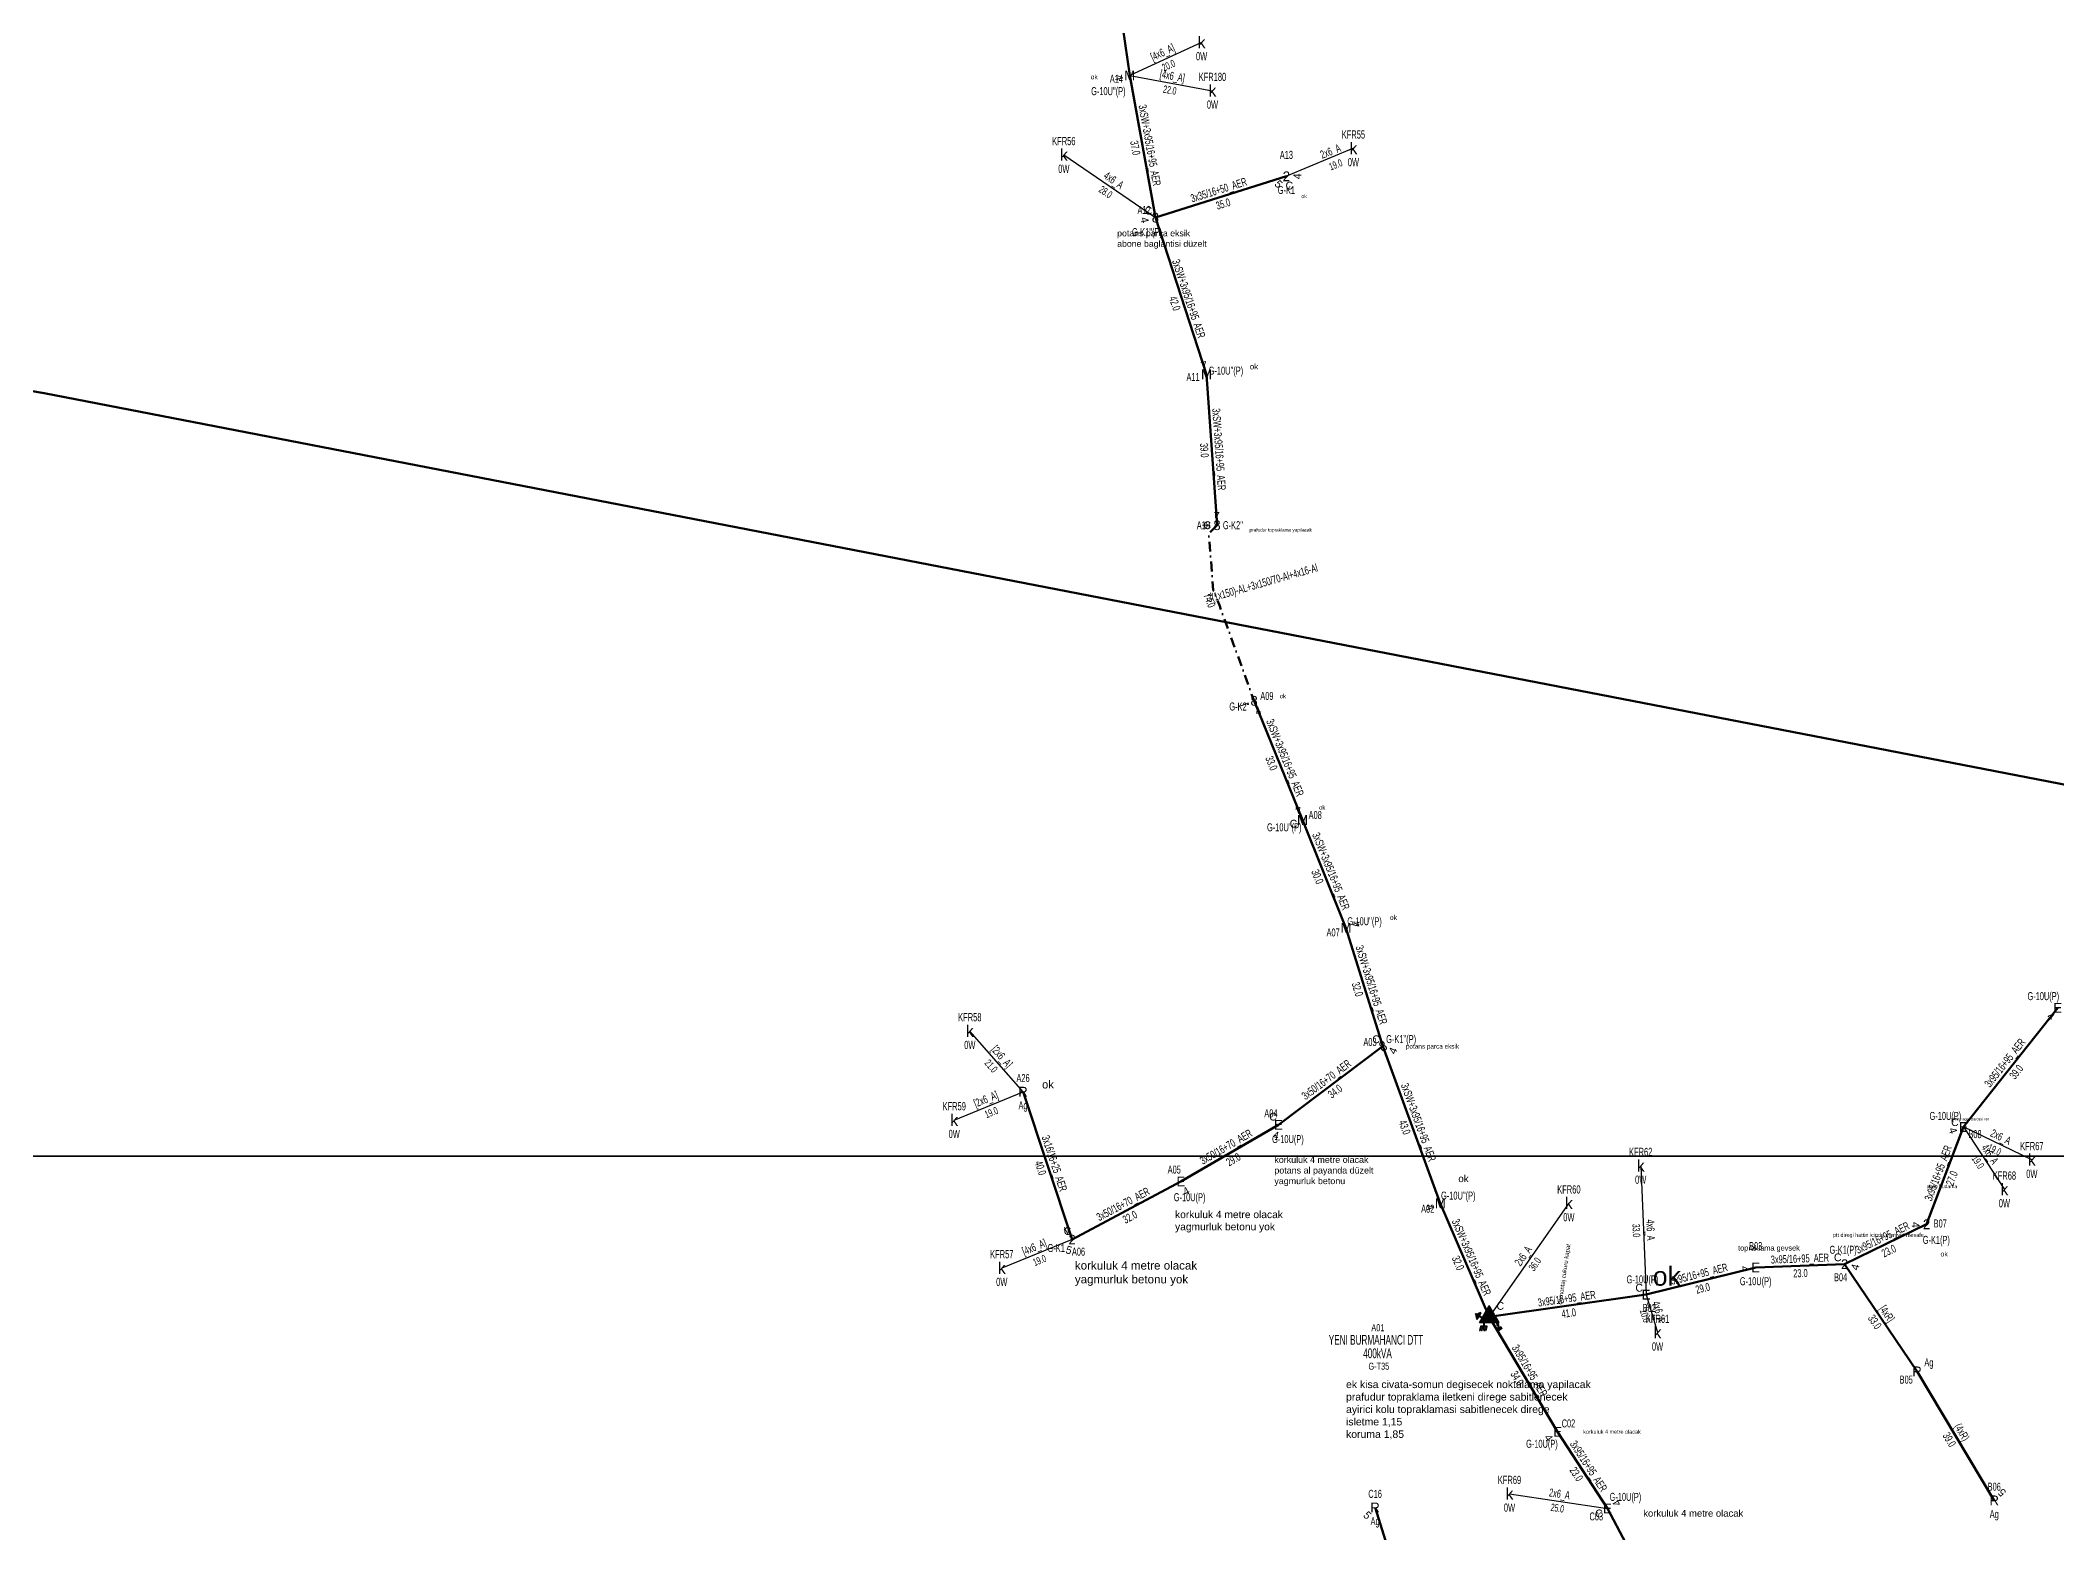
# Model space of a CAD drawing. Header units: millimetres. Extents: x 593538 to 596486, y 4087277 to 4091598.
# Drawn here: x 595250 to 595766, y 4089341 to 4089723 of the extents above; entities that cross this region are included whole.
import ezdxf
from ezdxf.enums import TextEntityAlignment as Align

# ---------------------------------------------------------------- set-up
doc = ezdxf.new("R2010")
doc.units = ezdxf.units.MM
doc.linetypes.add('DASHDOT', pattern=[5, 2.5, -1.25, 0, -1.25])
doc.layers.add('ANTET', color=250, linetype='Continuous')
for name, color, linetype, lineweight in [('DIREK_AG_MEVCUT', 120, 'Continuous', 25), ('DIREK_AG_YENI', 108, 'Continuous', 25), ('DIREK_OG_YENI', 10, 'Continuous', 25), ('HAT_ABONE_HAVAI_BYSK', 30, 'Continuous', 30), ('HAT_ABONE_HAVAI_YENI', 30, 'Continuous', 30), ('HAT_AG_HAVAI_BYSK', 3, 'Continuous', 50), ('HAT_AG_HAVAI_MEVCUT', 126, 'Continuous', 50), ('HAT_AG_HAVAI_YENI', 3, 'Continuous', 50), ('HAT_OG_HAVAI_YENI', 1, 'Continuous', 70), ('HAT_OG_YERALTI_YENI', 1, 'DASHDOT', 70), ('KOFRE_ABONE_MEVCUT', 6, 'Continuous', 25), ('KULLANICI', 1, 'Continuous', 25), ('Remarks', 1, 'Continuous', 25), ('TRAFO_TADILAT_BYSK', 5, 'Continuous', 30), ('TRAFO_YENI', 5, 'Continuous', 30)]:
    doc.layers.add(name, color=color, linetype=linetype, lineweight=lineweight)
doc.styles.add('Direk', font='B_CAD')
doc.styles.add('New TextStyle_0', font='ARIALUNI.ttf')
doc.styles.get("Standard").update_dxf_attribs({"font": 'Arial'})

# ---------------------------------------------------------------- blocks, each defined once
blk = doc.blocks.new('YENI_DIREK')
h = blk.add_hatch(color=32)
h.paths.add_polyline_path([(-3.28, -0.5), (-3.07, -0.63), (-2.64, 0.1), (-1.87, -0.35), (-1.77, -0.17), (-2.54, 0.28), (-2.11, 1.01), (-2.33, 1.14)])
h.paths.add_polyline_path([(-3.42, -0.17), (-3.29, -0.25), (-2.57, 0.98), (-2.7, 1.06)])
h.paths.add_polyline_path([(-3.5, 0.29), (-3.37, 0.22), (-3.01, 0.82), (-3.14, 0.9)])
h.paths.add_polyline_path([(-3.41, 0.73), (-3.54, 0.81), (-3.62, 0.68), (-3.49, 0.61)])
h.paths.add_polyline_path([(-1.26, -1.44), (-1.46, -1.44), (-1.47, -2.34), (-2.22, -2.34), (-2.48, -3.47), (-2.38, -3.47), (-2.17, -2.54), (-1.87, -2.54), (-2.08, -3.47), (-1.98, -3.47), (-1.77, -2.54), (-1.47, -2.54), (-1.68, -3.48), (-1.58, -3.48), (-1.37, -2.54), (-1.07, -2.54), (-1.28, -3.48), (-1.18, -3.48), (-0.97, -2.54), (-0.67, -2.55), (-0.88, -3.48), (-0.78, -3.48), (-0.52, -2.35), (-1.27, -2.34)])
at = {"layer": 'TRAFO_YENI'}
for points in [[(2.31, -1.57), (2.08, -1.92), (2.04, -1.44), (1.9, -1.44), (1.98, -2.32), (2.21, -1.96), (2.27, -2.67), (2.06, -2.67), (2.36, -2.87), (2.36, -2.86), (2.6, -2.49), (2.41, -2.63)], [(2.31, -1.57), (2.08, -1.92), (2.04, -1.44), (1.9, -1.44), (1.98, -2.32), (2.21, -1.96), (2.27, -2.67), (2.06, -2.67), (2.36, -2.87), (1.94, -3.19), (2.16, -3.79), (2.22, -3.74), (2.04, -3.26), (2.22, -3.13), (2.4, -3.6), (2.46, -3.56), (2.28, -3.08), (2.46, -2.94), (2.64, -3.42), (2.69, -3.38), (2.51, -2.9), (2.69, -2.76), (2.87, -3.24), (2.93, -3.2), (2.75, -2.72), (2.93, -2.58), (3.11, -3.06), (3.17, -3.01), (2.95, -2.42), (2.36, -2.86), (2.6, -2.49), (2.41, -2.63)], [(2.93, -2.58), (3.11, -3.06), (3.17, -3.01), (2.95, -2.42), (2.36, -2.86), (2.6, -2.49), (2.41, -2.63), (2.31, -1.57), (2.08, -1.92), (2.04, -1.44), (1.9, -1.44), (1.98, -2.32), (2.21, -1.96), (2.27, -2.67), (2.06, -2.67), (2.36, -2.87), (1.94, -3.19), (2.16, -3.79), (2.22, -3.74), (2.04, -3.26), (2.22, -3.13), (2.4, -3.6), (2.46, -3.56), (2.28, -3.08), (2.46, -2.94), (2.64, -3.42), (2.69, -3.38), (2.51, -2.9), (2.69, -2.76), (2.87, -3.24), (2.93, -3.2), (2.75, -2.72)]]:
    blk.add_hatch(color=32, dxfattribs=at).paths.add_polyline_path(points)
at = {"layer": 'TRAFO_TADILAT_BYSK', "color": 32, "flags": 128}
for points in [[(-3.49, 0.61), (-3.41, 0.73), (-3.54, 0.81), (-3.62, 0.68), (-3.49, 0.61)], [(-3.37, 0.22), (-3.01, 0.82), (-3.14, 0.9), (-3.5, 0.29), (-3.37, 0.22)], [(-3.29, -0.25), (-2.57, 0.98), (-2.7, 1.06), (-3.42, -0.17), (-3.29, -0.25)], [(-1.77, -0.17), (-2.54, 0.28), (-2.11, 1.01), (-2.33, 1.14), (-3.28, -0.5), (-3.07, -0.63), (-2.64, 0.1), (-1.87, -0.35), (-1.77, -0.17)], [(-1.26, -1.44), (-1.46, -1.44), (-1.47, -2.34), (-2.22, -2.34), (-2.48, -3.47), (-2.38, -3.47), (-2.17, -2.54), (-1.87, -2.54), (-2.08, -3.47), (-1.98, -3.47), (-1.77, -2.54), (-1.47, -2.54), (-1.68, -3.48), (-1.58, -3.48), (-1.37, -2.54), (-1.07, -2.54), (-1.28, -3.48), (-1.18, -3.48), (-0.97, -2.54), (-0.67, -2.55), (-0.88, -3.48), (-0.78, -3.48), (-0.52, -2.35), (-1.27, -2.34), (-1.26, -1.44)]]:
    blk.add_lwpolyline(points, dxfattribs=at)
at = {"layer": 'TRAFO_YENI', "linetype": 'Continuous'}
for p, q in [((-2.5, -1.44), (0, 2.89)), ((2.5, -1.44), (0, 2.89)), ((-2.5, -1.44), (2.5, -1.44))]:
    blk.add_line(p, q, dxfattribs=at)
at = {"layer": 'TRAFO_YENI', "color": 32, "flags": 128}
blk.add_lwpolyline([(1.9, -1.44), (2.04, -1.44), (2.08, -1.92), (2.31, -1.57), (2.41, -2.63), (2.6, -2.49), (2.36, -2.86), (2.95, -2.42), (3.17, -3.01), (3.11, -3.06), (2.93, -2.58), (2.75, -2.72), (2.93, -3.2), (2.87, -3.24), (2.69, -2.76), (2.51, -2.9), (2.69, -3.38), (2.64, -3.42), (2.46, -2.94), (2.28, -3.08), (2.46, -3.56), (2.4, -3.6), (2.22, -3.13), (2.04, -3.26), (2.22, -3.74), (2.16, -3.79), (1.94, -3.19), (2.36, -2.87), (2.06, -2.67), (2.27, -2.67), (2.21, -1.96), (1.98, -2.32), (1.9, -1.44)], dxfattribs=at)
at = {"layer": 'TRAFO_YENI', "linetype": 'Continuous'}
for points in [[(-2.5, -1.44), (0, -1.44), (0, 2.89)], [(0, -1.44), (0, 2.89), (2.5, -1.44)]]:
    blk.add_solid(points, dxfattribs=at)

msp = doc.modelspace()

# ---------------------------------------------------------------- linework, layer by layer
at = {"layer": 'ANTET', "flags": 128}
for points in [[(593952.5, 4089437.5), (593952.5, 4090517.5), (596292.5, 4090517.5), (596292.5, 4089437.5), (593952.5, 4089437.5)], [(593537.5, 4088357.5), (593537.5, 4089437.5), (596057.5, 4089437.5), (596057.5, 4088357.5), (593537.5, 4088357.5)]]:
    msp.add_lwpolyline(points, close=True, dxfattribs=at)
at = {"layer": 'HAT_ABONE_HAVAI_BYSK'}
for p, q in [((595547.12, 4089722.88), (595528.69, 4089714.39)), ((595528.69, 4089714.39), (595549.9, 4089710.49)), ((595501.37, 4089454.01), (595487.73, 4089469.55)), ((595483.74, 4089446.73), (595501.37, 4089454.01)), ((595513.94, 4089416.12), (595495.92, 4089408.83))]:
    msp.add_line(p, q, dxfattribs=at)
at = {"layer": 'HAT_ABONE_HAVAI_YENI'}
for p, q in [((595511.82, 4089694.04), (595535.28, 4089677.99)), ((595586.02, 4089695.73), (595568.85, 4089688.56)), ((595759.85, 4089436.53), (595742.31, 4089444.97)), ((595742.31, 4089444.97), (595752.82, 4089428.98)), ((595659.63, 4089435.03), (595661.01, 4089402.01)), ((595641.23, 4089425.42), (595620.84, 4089396.3)), ((595661.01, 4089402.01), (595663.95, 4089392.28)), ((595626.01, 4089350.99), (595651.1, 4089347.22))]:
    msp.add_line(p, q, dxfattribs=at)
at = {"layer": 'HAT_AG_HAVAI_BYSK'}
msp.add_line((595730.45, 4089382.35), (595711.88, 4089409.81), dxfattribs=at)
at = {"layer": 'HAT_AG_HAVAI_MEVCUT'}
for p, q in [((595730.45, 4089382.35), (595750.22, 4089349.3)), ((595601.38, 4089316.08), (595591.58, 4089347.47))]:
    msp.add_line(p, q, dxfattribs=at)
at = {"layer": 'HAT_AG_HAVAI_YENI'}
for p, q in [((595568.85, 4089688.56), (595535.28, 4089677.99)), ((595766.48, 4089475.51), (595742.31, 4089444.97)), ((595566.8, 4089445.54), (595593.6, 4089465.67)), ((595501.37, 4089454.01), (595513.94, 4089416.12)), ((595566.8, 4089445.54), (595541.81, 4089430.99)), ((595742.31, 4089444.97), (595732.88, 4089420.03)), ((595541.81, 4089430.99), (595513.94, 4089416.12)), ((595732.88, 4089420.03), (595711.88, 4089409.81)), ((595661.01, 4089402.01), (595689.09, 4089408.96)), ((595689.09, 4089408.96), (595711.88, 4089409.81)), ((595661.01, 4089402.01), (595620.84, 4089396.3)), ((595638.35, 4089366.89), (595620.84, 4089396.3)), ((595638.35, 4089366.89), (595651.1, 4089347.22)), ((595665.98, 4089319.34), (595651.1, 4089347.22))]:
    msp.add_line(p, q, dxfattribs=at)
at = {"layer": 'HAT_OG_HAVAI_YENI'}
for p, q in [((595528.69, 4089714.39), (595523.53, 4089750.12)), ((595535.28, 4089677.99), (595528.69, 4089714.39)), ((595548.37, 4089637.81), (595535.28, 4089677.99)), ((595551.07, 4089599.16), (595548.37, 4089637.81)), ((595560.58, 4089554.16), (595572.98, 4089523.63)), ((595572.98, 4089523.63), (595584.11, 4089495.99)), ((595584.11, 4089495.99), (595593.6, 4089465.67)), ((595593.6, 4089465.67), (595608.28, 4089425.41)), ((595608.28, 4089425.41), (595620.84, 4089396.3))]:
    msp.add_line(p, q, dxfattribs=at)
at = {"layer": 'HAT_OG_YERALTI_YENI', "flags": 128}
msp.add_lwpolyline([(595551.07, 4089599.16), (595548.96, 4089596.97), (595550.12, 4089582.56), (595551.67, 4089578.65), (595560.58, 4089554.16)], dxfattribs=at)
at = {"layer": 'KULLANICI', "color": 6, "lineweight": 200}
for p, q in [((595012.36, 4089673.99), (595250.58, 4089632.97)), ((595250.58, 4089632.97), (595836.74, 4089519.41))]:
    msp.add_line(p, q, dxfattribs=at)

# ---------------------------------------------------------------- block references
at = {"layer": 'TRAFO_YENI'}
msp.add_blockref('YENI_DIREK', (595620.84, 4089396.3), dxfattribs=at)

# ---------------------------------------------------------------- texts
at = {"layer": 'DIREK_AG_MEVCUT', "width": 0.53}
for s, p in [('A26', (595501.37, 4089457.51)), ('Ag', (595501.37, 4089450.51))]:
    msp.add_text(s, height=2.05, dxfattribs=at).set_placement(p, align=Align.MIDDLE_CENTER)
at = {"layer": 'DIREK_AG_MEVCUT', "style": 'Direk'}
msp.add_text('R', height=2.5, dxfattribs=at).set_placement((595501.37, 4089454.01), align=Align.MIDDLE_CENTER)
at = {"layer": 'DIREK_AG_MEVCUT', "linetype": 'ByBlock', "style": 'Direk'}
for p in [(595730.45, 4089382.35), (595591.58, 4089347.47), (595750.22, 4089349.3)]:
    msp.add_text('R', height=2.5, dxfattribs=at).set_placement(p, align=Align.MIDDLE_CENTER)
at = {"layer": 'DIREK_AG_MEVCUT', "linetype": 'ByBlock', "width": 0.53}
for s, p in [('Ag', (595733.47, 4089384.63)), ('B05', (595727.66, 4089380.24)), ('C16', (595591.58, 4089350.97)), ('B06', (595750.22, 4089352.8)), ('Ag', (595750.22, 4089345.8)), ('Ag', (595591.58, 4089343.97))]:
    msp.add_text(s, height=2.05, dxfattribs=at).set_placement(p, align=Align.MIDDLE_CENTER)
at = {"layer": 'DIREK_AG_MEVCUT', "color": 32, "style": 'Direk'}
for rotation, p in [(495, (595752.2, 4089351.28)), (315, (595589.6, 4089345.49))]:
    msp.add_text('5', height=2, rotation=rotation, dxfattribs=at).set_placement(p, align=Align.MIDDLE_CENTER)
at = {"layer": 'DIREK_AG_YENI', "width": 0.53}
for s, p in [('A13', (595568.85, 4089694.06)), ('G-K1', (595568.85, 4089685.06)), ('G-10U(P)', (595762.79, 4089478.5)), ('A04', (595564.87, 4089448.46)), ('G-10U(P)', (595737.7, 4089447.81)), ('G-10U(P)', (595569.23, 4089441.88)), ('B08', (595745.29, 4089443.14)), ('A05', (595540.11, 4089434.05)), ('G-10U(P)', (595544.05, 4089426.98)), ('B07', (595736.38, 4089420.25)), ('G-K1', (595509.88, 4089413.96)), ('A06', (595515.58, 4089413.03)), ('B03', (595689.09, 4089414.46)), ('G-K1(P)', (595711.49, 4089413.52)), ('G-K1(P)', (595735.38, 4089416.05)), ('G-10U(P)', (595660.08, 4089405.92)), ('G-10U(P)', (595689.09, 4089405.46)), ('B04', (595710.85, 4089406.46)), ('B02', (595661.82, 4089398.6)), ('C02', (595641.12, 4089369.02)), ('G-10U(P)', (595634.32, 4089363.8)), ('G-10U(P)', (595655.72, 4089350.2)), ('C03', (595648.25, 4089345.19))]:
    msp.add_text(s, height=2.05, dxfattribs=at).set_placement(p, align=Align.MIDDLE_CENTER)
at = {"layer": 'DIREK_AG_YENI', "color": 32, "style": 'Direk'}
for s, rotation, p in [('5', -45, (595566.87, 4089686.58)), ('4', 450, (595571.65, 4089688.56)), ('4', 321.3299, (595764.74, 4089473.33)), ('4', 288.8535, (595739.66, 4089444.07)), ('4', 346.8841, (595566.17, 4089442.81)), ('4', 388.6059, (595543.16, 4089428.53)), ('4', 208.073, (595512.62, 4089418.59)), ('4', 272.6229, (595730.09, 4089419.9)), ('5', -16.927, (595513.12, 4089413.44)), ('4', 276.9497, (595686.31, 4089408.62)), ('4', 435.0106, (595714.58, 4089409.08)), ('4', 370.7343, (595661.54, 4089399.26)), ('4', 304.135, (595636.03, 4089365.32)), ('4', 480.4219, (595653.51, 4089348.64))]:
    msp.add_text(s, height=2, rotation=rotation, dxfattribs=at).set_placement(p, align=Align.MIDDLE_CENTER)
at = {"layer": 'DIREK_AG_YENI', "style": 'Direk'}
for s, p in [('2', (595568.85, 4089688.56)), ('E', (595766.48, 4089475.51)), ('E', (595566.8, 4089445.54)), ('E', (595742.31, 4089444.97)), ('E', (595541.81, 4089430.99)), ('2', (595732.88, 4089420.03)), ('2', (595513.94, 4089416.12)), ('E', (595689.09, 4089408.96)), ('2', (595711.88, 4089409.81)), ('E', (595661.01, 4089402.01)), ('E', (595638.35, 4089366.89)), ('E', (595651.1, 4089347.22))]:
    msp.add_text(s, height=2.5, dxfattribs=at).set_placement(p, align=Align.MIDDLE_CENTER)
at = {"layer": 'DIREK_AG_YENI', "color": 4, "style": 'Direk'}
for p in [(595569.6, 4089686.18), (595565.42, 4089447.62), (595740.13, 4089446.21), (595512.76, 4089418.33), (595710.11, 4089411.57), (595659.25, 4089403.77), (595648.94, 4089345.95)]:
    msp.add_text('C', height=2, dxfattribs=at).set_placement(p, align=Align.MIDDLE_CENTER)
at = {"layer": 'DIREK_OG_YENI', "width": 0.53}
for s, p in [('A14', (595525.29, 4089713.56)), ("G-10U''(P)", (595523.23, 4089710.38)), ('A12', (595532.38, 4089679.95)), ("G-K1''(P)", (595533.12, 4089674.27)), ('A11', (595544.93, 4089637.15)), ("G-10U''(P)", (595553.36, 4089638.77)), ('A10', (595547.57, 4089599.15)), ("G-K2''", (595555.15, 4089599.17)), ("G-K2''", (595556.8, 4089552.71)), ('A09', (595563.85, 4089555.42)), ("G-10U''(P)", (595568.3, 4089521.76)), ('A08', (595576.23, 4089524.92)), ("G-10U''(P)", (595588.87, 4089497.69)), ('A07', (595580.82, 4089494.81)), ('A03', (595590.27, 4089466.75)), ("G-K1''(P)", (595598.25, 4089467.49)), ('A02', (595605.06, 4089424.03)), ("G-10U''(P)", (595612.89, 4089427.39))]:
    msp.add_text(s, height=2.05, dxfattribs=at).set_placement(p, align=Align.MIDDLE_CENTER)
at = {"layer": 'DIREK_OG_YENI', "color": 32, "style": 'Direk'}
for s, rotation, p in [('4', 280.9556, (595525.94, 4089713.86)), ('4', 282.919, (595532.55, 4089677.37)), ('4', 194.4598, (595547.67, 4089640.52)), ('f', 270.0876, (595548.27, 4089599.15)), ('4', 182.0394, (595550.97, 4089601.96)), ('f', 290.9702, (595557.97, 4089553.16)), ('4', 381.5315, (595561.61, 4089551.56)), ('4', 201.9093, (595571.93, 4089526.23)), ('4', 468.5162, (595586.77, 4089496.88)), ('4', 425.6812, (595596.15, 4089464.52)), ('4', 291.6302, (595605.67, 4089424.38))]:
    msp.add_text(s, height=2, rotation=rotation, dxfattribs=at).set_placement(p, align=Align.MIDDLE_CENTER)
at = {"layer": 'DIREK_OG_YENI', "style": 'Direk'}
for s, p in [('M', (595528.69, 4089714.39)), ('8', (595535.28, 4089677.99)), ('M', (595548.37, 4089637.81)), ('8', (595551.07, 4089599.16)), ('8', (595560.58, 4089554.16)), ('M', (595572.98, 4089523.63)), ('M', (595584.11, 4089495.99)), ('M', (595608.28, 4089425.41))]:
    msp.add_text(s, height=2.5, dxfattribs=at).set_placement(p, align=Align.MIDDLE_CENTER)
at = {"layer": 'DIREK_OG_YENI', "color": 4, "style": 'Direk'}
for p in [(595533.51, 4089679.76), (595548.57, 4089599.16), (595570.66, 4089522.69), (595591.83, 4089467.44)]:
    msp.add_text('C', height=2, dxfattribs=at).set_placement(p, align=Align.MIDDLE_CENTER)
at = {"layer": 'DIREK_OG_YENI', "style": 'Direk'}
msp.add_text('8', height=2.5, rotation=24.9282, dxfattribs=at).set_placement((595593.6, 4089465.67), align=Align.MIDDLE_CENTER)
at = {"layer": 'HAT_ABONE_HAVAI_BYSK', "lineweight": 30, "width": 0.53}
for s, rotation, p in [('[4x6_A]', 384.7282, (595537.55, 4089719.41)), ('[4x6_A]', 349.566, (595539.45, 4089713.27)), ('[2x6_A]', 311.265, (595495.19, 4089462.34)), ('[2x6_A]', 22.4425, (595492.23, 4089451.16)), ('[4x6_A]', 382.0471, (595504.61, 4089413.26))]:
    msp.add_text(s, height=2.05, rotation=rotation, dxfattribs=at).set_placement(p, align=Align.CENTER)
for s, rotation, p in [('20.0', 384.7282, (595538.26, 4089717.86)), ('22.0', 349.566, (595539.14, 4089711.6)), ('21.0', 311.265, (595493.91, 4089461.22)), ('19.0', 22.4425, (595492.88, 4089449.58)), ('19.0', 382.0471, (595505.25, 4089411.69))]:
    msp.add_text(s, height=1.9, rotation=rotation, dxfattribs=at).set_placement(p, align=Align.TOP_CENTER)
at = {"layer": 'HAT_ABONE_HAVAI_YENI', "lineweight": 30, "width": 0.53}
for s, rotation, p in [('2x6_A', 381.3136, (595580.51, 4089694.02)), ('4x6_A', 325.6188, (595524.03, 4089686.72)), ('4x6_A', 303.3048, (595748.27, 4089437.44)), ('2x6_A', 334.3021, (595751.45, 4089441.52)), ('4x6_A', 272.3938, (595661.17, 4089418.55, 297830.51)), ('2x6_A', 414.9935, (595630.34, 4089411.35, 297810.42)), ('4x6_A', 286.7718, (595663.29, 4089397.39)), ('2x6_A', 351.4582, (595638.68, 4089349.95))]:
    msp.add_text(s, height=2.05, rotation=rotation, dxfattribs=at).set_placement(p, align=Align.CENTER)
for s, rotation, p in [('19.0', 381.3136, (595581.13, 4089692.44)), ('28.0', 325.6188, (595523.07, 4089685.32)), ('19.0', 334.3021, (595750.71, 4089439.99)), ('19.0', 303.3048, (595746.85, 4089436.51)), ('33.0', 272.3938, (595659.47, 4089418.48, 297830.51)), ('36.0', 414.9935, (595631.73, 4089410.37, 297810.42)), ('10.0', 286.7718, (595661.67, 4089396.9)), ('25.0', 351.4582, (595638.43, 4089348.26))]:
    msp.add_text(s, height=1.9, rotation=rotation, dxfattribs=at).set_placement(p, align=Align.TOP_CENTER)
at = {"layer": 'HAT_AG_HAVAI_BYSK', "lineweight": 30, "width": 0.53}
msp.add_text('[4xR]', height=2.05, rotation=304.0789, dxfattribs=at).set_placement((595721.87, 4089396.55, 297855.94), align=Align.CENTER)
msp.add_text('33.0', height=2.05, rotation=304.0789, dxfattribs=at).set_placement((595720.46, 4089395.6, 297855.94), align=Align.TOP_CENTER)
at = {"layer": 'HAT_AG_HAVAI_MEVCUT', "lineweight": 30, "width": 0.53}
msp.add_text('(4xR)', height=2.05, rotation=300.8876, dxfattribs=at).set_placement((595741.06, 4089366.26), align=Align.CENTER)
msp.add_text('39.0', height=2.05, rotation=300.8876, dxfattribs=at).set_placement((595739.61, 4089365.39), align=Align.TOP_CENTER)
at = {"layer": 'HAT_AG_HAVAI_YENI', "lineweight": 30, "width": 0.53}
for s, rotation, p in [('3x35/16+50_AER', 377.4747, (595551.81, 4089684.09)), ('3x95/16+95_AER', 411.6333, (595753.73, 4089460.77)), ('3x50/16+70_AER', 396.9218, (595579.69, 4089456.28)), ('3x16/16+25_AER', 288.3524, (595508.46, 4089435.33)), ('3x50/16+70_AER', 390.2048, (595553.88, 4089439)), ('3x95/16+95_AER', 429.3034, (595736.8, 4089432.8, 297866.44)), ('3x50/16+70_AER', 388.073, (595527.47, 4089424.31, 297756.97)), ('3x95/16+95_AER', 385.9423, (595722.01, 4089415.68, 297855.94)), ('3x95/16+95_AER', 13.8993, (595674.85, 4089406.31)), ('3x95/16+95_AER', 2.1376, (595700.45, 4089410.23)), ('3x95/16+95_AER', 368.0848, (595640.81, 4089399.99, 297810.42)), ('3x95/16+95_AER', 300.7707, (595630.32, 4089382.03, 297810.42)), ('3x95/16+95_AER', 302.9527, (595645.43, 4089357.52, 297825.55))]:
    msp.add_text(s, height=2.05, rotation=rotation, dxfattribs=at).set_placement(p, align=Align.CENTER)
for s, rotation, p in [('35.0', 377.4747, (595552.32, 4089682.47)), ('39.0', 411.6333, (595755.06, 4089459.72)), ('34.0', 396.9218, (595580.71, 4089454.93)), ('40.0', 288.3524, (595506.84, 4089434.8)), ('29.0', 390.2048, (595554.74, 4089437.53)), ('27.0', 429.3034, (595738.39, 4089432.2, 297866.44)), ('32.0', 388.073, (595528.27, 4089422.81, 297756.97)), ('23.0', 385.9423, (595722.75, 4089414.15, 297855.94)), ('23.0', 2.1376, (595700.52, 4089408.53)), ('29.0', 13.8993, (595675.26, 4089404.66)), ('41.0', 368.0848, (595641.04, 4089398.31, 297810.42)), ('34.0', 300.7707, (595628.86, 4089381.16, 297810.42)), ('23.0', 302.9527, (595644.01, 4089356.59, 297825.55))]:
    msp.add_text(s, height=2.05, rotation=rotation, dxfattribs=at).set_placement(p, align=Align.TOP_CENTER)
at = {"layer": 'HAT_OG_HAVAI_YENI', "lineweight": 30, "width": 0.53}
for rotation, p in [(280.2592, (595532.82, 4089696.34, 297764.35)), (288.5693, (595542.86, 4089656.87)), (273.9913, (595550.57, 4089618.54)), (292.0927, (595567.57, 4089539.22, 297786.49)), (291.9491, (595579.33, 4089510.13)), (287.3724, (595589.67, 4089481.08)), (290.0287, (595601.74, 4089445.83, 297804.14)), (293.3391, (595615.34, 4089411.19, 297810.42))]:
    msp.add_text('3xSW+3x95/16+95_AER', height=2.05, rotation=rotation, dxfattribs=at).set_placement(p, align=Align.CENTER)
for s, rotation, p in [('37.0', 280.2592, (595531.15, 4089696.04, 297764.35)), ('42.0', 288.5693, (595541.25, 4089656.33)), ('39.0', 273.9913, (595548.87, 4089618.43)), ('33.0', 292.0927, (595565.99, 4089538.58, 297786.49)), ('30.0', 291.9491, (595577.76, 4089509.49)), ('32.0', 287.3724, (595588.04, 4089480.58)), ('43.0', 290.0287, (595600.14, 4089445.25, 297804.14)), ('32.0', 293.3391, (595613.78, 4089410.52, 297810.42))]:
    msp.add_text(s, height=2.05, rotation=rotation, dxfattribs=at).set_placement(p, align=Align.TOP_CENTER)
at = {"layer": 'HAT_OG_YERALTI_YENI', "lineweight": 30, "width": 0.53}
msp.add_text('3(1x150)-AL+3x150/70-Al+4x16-Al', height=2.05, rotation=15.9194, dxfattribs=at).set_placement((595563.01, 4089583.38), align=Align.CENTER)
msp.add_text('74.0', height=2.05, rotation=291.6309, dxfattribs=at).set_placement((595550.11, 4089580.29), align=Align.TOP_CENTER)
at = {"layer": 'KOFRE_ABONE_MEVCUT', "style": 'Direk'}
for p in [(595547.12, 4089722.88), (595549.9, 4089710.49), (595511.82, 4089694.04), (595586.02, 4089695.73), (595487.73, 4089469.55), (595483.74, 4089446.73), (595659.63, 4089435.03), (595759.85, 4089436.53), (595752.82, 4089428.98), (595641.23, 4089425.42), (595495.92, 4089408.83), (595663.95, 4089392.28), (595626.01, 4089350.99)]:
    msp.add_text('k', height=3, dxfattribs=at).set_placement(p, align=Align.MIDDLE_CENTER)
at = {"layer": 'KOFRE_ABONE_MEVCUT', "width": 0.6}
for p in [(595547.12, 4089720.38), (595549.9, 4089707.99), (595586.02, 4089693.23), (595511.82, 4089691.54), (595487.73, 4089467.05), (595483.74, 4089444.23), (595659.63, 4089432.53), (595759.85, 4089434.03), (595752.82, 4089426.48), (595641.23, 4089422.92), (595495.92, 4089406.33), (595663.95, 4089389.78), (595626.01, 4089348.49)]:
    msp.add_text('0W', height=2.1, dxfattribs=at).set_placement(p, align=Align.TOP_CENTER)
for s, p in [('KFR180', (595549.9, 4089712.99)), ('KFR56', (595511.82, 4089696.54)), ('KFR55', (595586.02, 4089698.23)), ('KFR58', (595487.73, 4089472.05)), ('KFR59', (595483.74, 4089449.23)), ('KFR62', (595659.63, 4089437.53)), ('KFR67', (595759.85, 4089439.03)), ('KFR60', (595641.23, 4089427.92)), ('KFR68', (595752.82, 4089431.48)), ('KFR57', (595495.92, 4089411.33)), ('KFR61', (595663.95, 4089394.78)), ('KFR69', (595626.01, 4089353.49))]:
    msp.add_text(s, height=2.1, dxfattribs=at).set_placement(p, align=Align.CENTER)
at = {"layer": 'Remarks', "lineweight": 0, "attachment_point": 1, "style": 'New TextStyle_0'}
for s, insert, char_height in [('ok', (595518.71, 4089714.65), 1.222), ('ok', (595572.68, 4089683.95), 0.981), ('potans parca eksik^Jabone baglantisi düzelt', (595525.48, 4089674.78), 1.6066), ('ok', (595559.48, 4089640.54), 1.448), ('prafudur topraklama yapilacak', (595559.39, 4089598.4), 0.853), ('ok', (595567.13, 4089555.94), 1.117), ('ok', (595577.22, 4089527.38), 1.092), ('ok', (595595.37, 4089499.28), 1.251), ('potans parca eksik', (595599.49, 4089466.22), 1.1685), ('ok', (595506.23, 4089456.91), 2.074), ('direkte agac parcasi var', (595739.06, 4089447.34), 0.6604), ('korkuluk 4 metre olacak^Jpotans al payanda düzelt^Jyagmurluk betonu', (595565.76, 4089437.41), 1.6348), ('ok', (595612.9, 4089432.63), 1.792), ('agac budama', (595732.92, 4089430.22), 0.9239), ('korkuluk 4 metre olacak^Jyagmurluk betonu yok', (595540.32, 4089423.49), 1.8732), ('topraklama gevsek', (595684.59, 4089414.65), 1.3502), ('ptt diregi hattin icinde emniyet mesafe', (595708.89, 4089417.81), 0.9925), ('korkuluk 4 metre olacak^Jyagmurluk betonu yok', (595514.65, 4089410.56), 2.1243), ('ok', (595662.74, 4089409.17), 4.863), ('ok', (595736.44, 4089413.08), 1.284), ('ek kisa civata-somun degisecek noktalama yapilacak^Jprafudur topraklama iletkeni direge sabitlenecek^Jayirici kolu topraklamasi sabitlenecek direge ^Jisletme 1,15^Jkoruma 1,85', (595584.13, 4089379.98), 1.91394), ('korkuluk 4 metre olacak', (595644.9, 4089367.38), 0.9995), ('korkuluk 4 metre olacak', (595660.28, 4089346.86), 1.7375)]:
    msp.add_mtext(s, dxfattribs=dict(at, insert=insert, char_height=char_height))
at = {"layer": 'Remarks', "lineweight": 0, "insert": (595638.3, 4089399.59), "char_height": 1.1058, "attachment_point": 1, "rotation": 81.7827, "style": 'New TextStyle_0'}
msp.add_mtext('demontaj cukuru kapat', dxfattribs=at)
at = {"layer": 'TRAFO_YENI', "color": 4, "style": 'Direk'}
msp.add_text('C', height=2, dxfattribs=at).set_placement((595623.66, 4089399.13), align=Align.MIDDLE_CENTER)
at = {"layer": 'TRAFO_YENI', "width": 0.6}
for s, height, p in [('A01', 1.8, (595592.29, 4089392.64)), ('YENI BURMAHANCI DTT', 2.5, (595591.81, 4089389.19)), ('400kVA', 2.5, (595592.2, 4089385.73))]:
    msp.add_text(s, height=height, dxfattribs=at).set_placement(p, align=Align.CENTER)
msp.add_text('G-T35', height=1.8, dxfattribs=at).set_placement((595592.54, 4089384.57), align=Align.TOP_CENTER)

doc.saveas('drawing.dxf')
